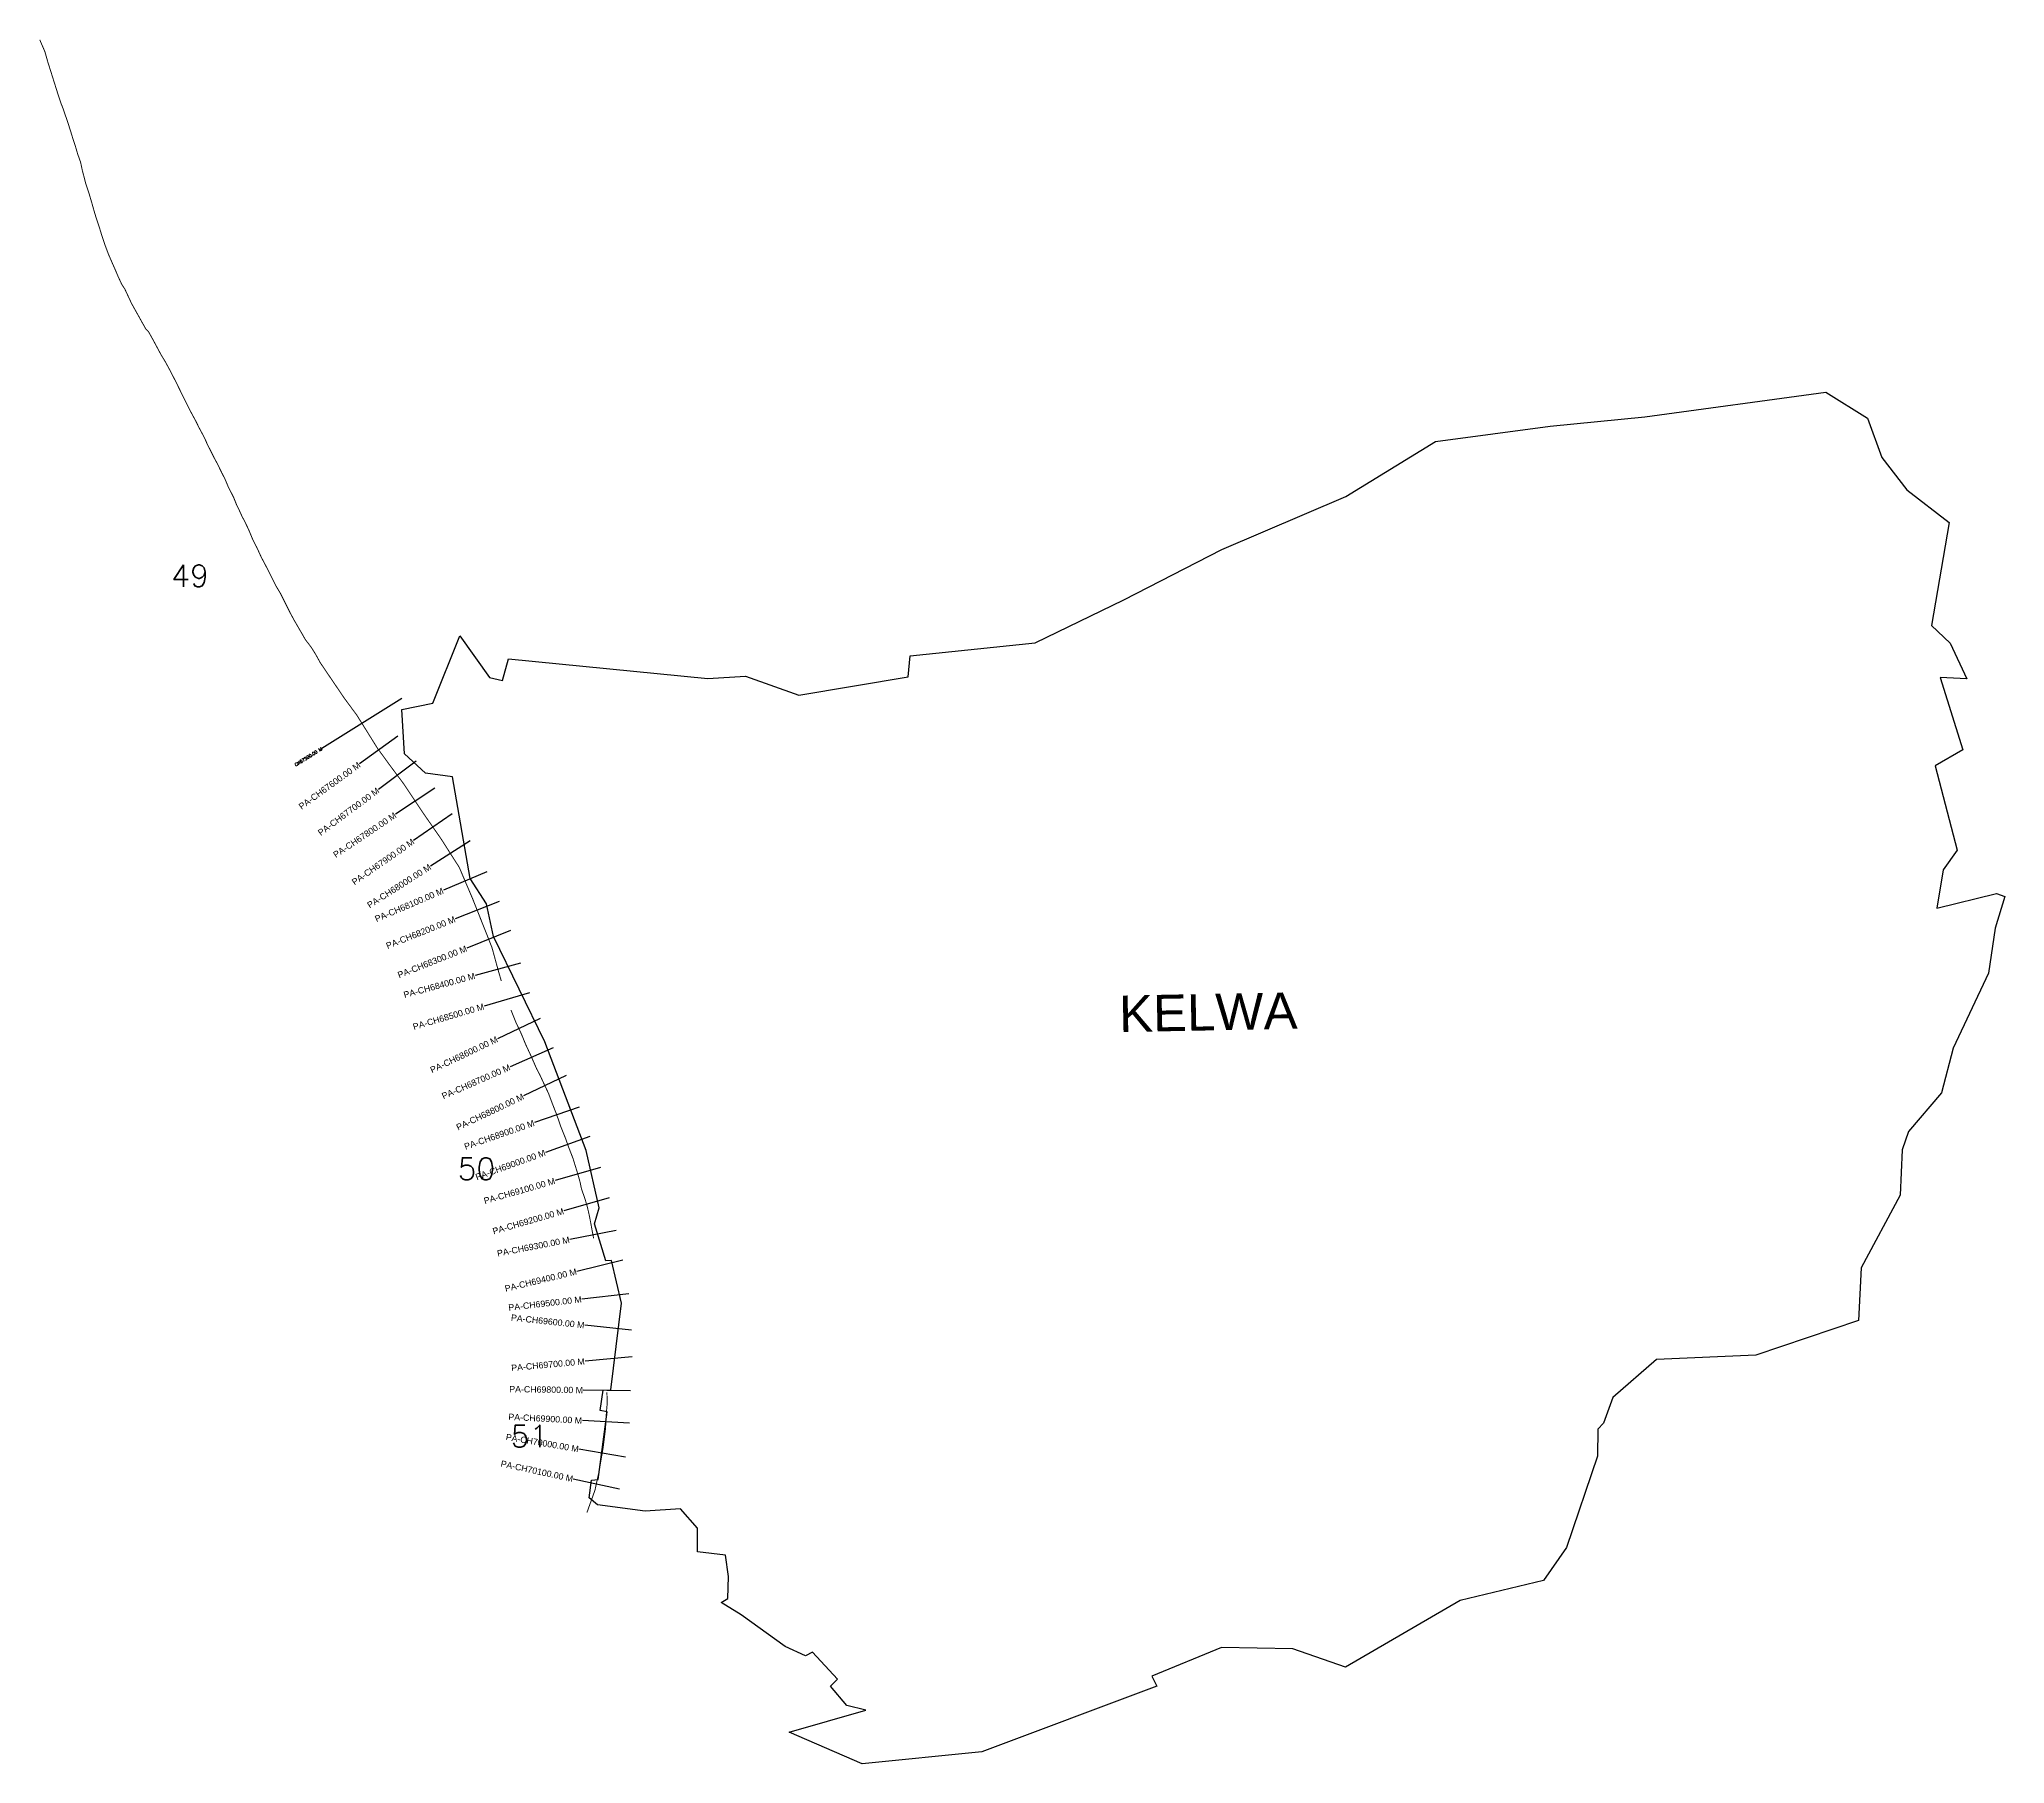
# Model space of a CAD drawing. Header units: metres. Extents: x 260201 to 266452, y 2168453 to 2173935.
import ezdxf
from ezdxf.enums import TextEntityAlignment as Align

# ---------------------------------------------------------------- set-up
doc = ezdxf.new("R2010")
doc.units = ezdxf.units.M
for name, color, linetype in [('CS', 134, 'Continuous'), ('CSMark', 6, 'Continuous'), ('NATURALLY PROTECTED', 3, 'Continuous'), ('village', 3, 'Continuous'), ('VILLAGE NAME', 250, 'Continuous')]:
    doc.layers.add(name, color=color, linetype=linetype)
doc.styles.add('DynamicDimensions', font='arial.ttf')
doc.styles.get("Standard").update_dxf_attribs({"font": 'simplex.shx'})

msp = doc.modelspace()

# ---------------------------------------------------------------- linework, layer by layer
at = {"color": 6, "flags": 128}
msp.add_lwpolyline([(265882.5, 2172813.4), (266015.5, 2172730.5)], dxfattribs=at)
at = {"layer": 'CS'}
for p, q in [((261354.1, 2171839.4), (261099.6, 2171680.6)), ((261340.9, 2171719.5), (261219.5, 2171631.4)), ((261399.5, 2171639.6), (261279.1, 2171550.1)), ((261458.5, 2171554.3), (261333.9, 2171470.9)), ((261514.2, 2171472.8), (261391, 2171387.2)), ((261571.1, 2171387.1), (261444.7, 2171306.4)), ((261623.8, 2171288.2), (261485.8, 2171229.4)), ((261662.8, 2171194.1), (261523.4, 2171138.8)), ((261699.7, 2171101.2), (261560.3, 2171045.8)), ((261731.6, 2170997.8), (261586.9, 2170958.3)), ((261759.3, 2170903.1), (261615.3, 2170860.9)), ((261793.5, 2170821.9), (261658, 2170757.6)), ((261835.1, 2170728.6), (261697.7, 2170668.3)), ((261876.4, 2170640.1), (261741, 2170575.6)), ((261917.2, 2170539.8), (261775.5, 2170490.8)), ((261951.7, 2170446.9), (261810.5, 2170396.2)), ((261985.5, 2170347.7), (261841.3, 2170306.3)), ((262013.3, 2170251.9), (261869.2, 2170210.2)), ((262035.3, 2170147.4), (261888, 2170119)), ((262056.1, 2170053.4), (261910.4, 2170018)), ((262075.6, 2169946.5), (261926.6, 2169929.4)), ((262084.4, 2169830.6), (261935.2, 2169846.5)), ((262085.7, 2169745.7), (261936.3, 2169732.1)), ((262080.8, 2169638), (261930.8, 2169640.3)), ((262077.5, 2169535.4), (261927.8, 2169543.3)), ((262064.9, 2169427.6), (261917, 2169452.6)), ((262045.5, 2169326), (261898.9, 2169357.8))]:
    msp.add_line(p, q, dxfattribs=at)
at = {"layer": 'NATURALLY PROTECTED', "const_width": 3, "flags": 128}
for points in [[(260202.1, 2173933.1), (260218.5, 2173895.1), (260227.5, 2173863.2), (260239.7, 2173824.6), (260251.3, 2173787.7), (260262.5, 2173752.2), (260270.8, 2173728.1), (260274, 2173720.4), (260279.9, 2173703.6), (260291.3, 2173670.5), (260300.9, 2173640.3), (260306.9, 2173620.7), (260315, 2173596.1), (260323.1, 2173568.7), (260331.9, 2173544.1), (260337.6, 2173517.3), (260343.7, 2173494.3), (260348.5, 2173475.2), (260359.7, 2173441.6), (260368.3, 2173412.5), (260373.8, 2173392.7), (260381.5, 2173366.8), (260391.5, 2173337.2), (260401, 2173306), (260410.7, 2173277.7), (260420.7, 2173251.1), (260431.8, 2173225.6), (260443.4, 2173199.3), (260450.9, 2173181.5), (260462.3, 2173156.8), (260473, 2173139.9), (260494.3, 2173094.4), (260519.2, 2173049.8), (260538.8, 2173014.8), (260548.1, 2173005.1), (260562, 2172980), (260571.4, 2172962.6), (260587, 2172933.4), (260601.3, 2172909.8), (260616.9, 2172881.1), (260626.1, 2172863.1), (260635.8, 2172844.4), (260653, 2172809.1), (260669, 2172777), (260682.3, 2172750.6), (260698.7, 2172720.3), (260708.4, 2172700.6), (260723.5, 2172672.4), (260731.1, 2172656.5), (260734.6, 2172647.6), (260743.8, 2172630.2), (260756, 2172605.7), (260767.2, 2172584.9), (260781, 2172556.6), (260791, 2172537.2), (260801.7, 2172511.7), (260818.5, 2172478.8), (260828, 2172455.1), (260835.6, 2172439.7), (260845.4, 2172418), (260853.2, 2172403.5), (260865.7, 2172377.6), (260878.8, 2172346.2), (260892.8, 2172318.3), (260906.9, 2172287.7), (260923.4, 2172256.5), (260938.6, 2172226.4), (260952.3, 2172198.7), (260967.1, 2172174), (260984.9, 2172138.7), (260999, 2172110.5), (261011.3, 2172087.7), (261030, 2172055.6), (261047.1, 2172026), (261066.1, 2172001.1), (261080, 2171978.6), (261094.5, 2171952.5), (261170.5, 2171840.3), (261210.8, 2171785.7), (261275.8, 2171681.5), (261315.1, 2171627.4), (261358.2, 2171569.5), (261422.3, 2171473.7), (261478.7, 2171392.5), (261536.3, 2171302.2), (261579.3, 2171201.3), (261640.2, 2171047.8), (261660.6, 2170973.4), (261670, 2170941.1)], [(261700.8, 2170848.5), (261716.2, 2170810), (261733.6, 2170773.2), (261747.3, 2170739.8), (261764.4, 2170703), (261782.1, 2170662.6), (261792.8, 2170642.2), (261805.4, 2170614.9), (261820.1, 2170584), (261832.6, 2170550.5), (261845.9, 2170516.8), (261859.6, 2170477.1), (261872.8, 2170444.6), (261885.1, 2170410.4), (261898, 2170377.1), (261911.8, 2170332.4), (261920.1, 2170303.7), (261925, 2170280.1), (261936.4, 2170247.8), (261943.8, 2170222.1), (261949.5, 2170197.5), (261953.7, 2170176), (261958.7, 2170148.6), (261962.8, 2170127.2), (261963.5, 2170122.8)], [(262005.8, 2169633.5), (262007.1, 2169600.7), (262004.2, 2169568.5), (262001.5, 2169517.9), (261993.9, 2169457.7), (261981.9, 2169386.8), (261967.8, 2169321.9), (261942.3, 2169250.9)]]:
    msp.add_lwpolyline(points, dxfattribs=at)
at = {"layer": 'village', "color": 6}
for points in [[(266451.5, 2171209.8, 0), (266421.4, 2171109.1, 0), (266400.5, 2170966.2, 0), (266287.3, 2170727, 0), (266250.3, 2170585.7, 0), (266145.5, 2170462.3, 0), (266125.3, 2170403.8, 0), (266118.7, 2170259.8, 0), (265995.3, 2170028.7, 0), (265986.3, 2169862.1, 0), (265660.2, 2169751.4, 0), (265344.2, 2169737.7, 0), (265205.6, 2169617, 0), (265176, 2169535.8, 0), (265158, 2169516.5, 0), (265156.3, 2169430.1, 0), (265057.6, 2169139.6, 0), (264984.7, 2169034.8, 0), (264719.2, 2168972, 0), (264355.2, 2168759.8, 0), (264187.4, 2168818.3, 0), (263960.8, 2168821.7, 0), (263739.2, 2168731.5, 0), (263754.5, 2168699, 0), (263198, 2168490, 0), (262817.5, 2168452.8, 0), (262586, 2168553.1, 0), (262829.9, 2168623.1, 0), (262769.4, 2168638.3, 0), (262716.8, 2168699.6, 0), (262738.8, 2168721.8, 0), (262660.2, 2168807.6, 0), (262637.8, 2168795.7, 0), (262572.4, 2168825.7, 0), (262432.7, 2168925.9, 0), (262368.8, 2168964.8, 0), (262390.9, 2168977.7, 0), (262393.1, 2169047.9, 0), (262382.6, 2169115.3, 0), (262294, 2169126.1, 0), (262294.2, 2169202, 0), (262239.6, 2169263.3, 0), (262127.4, 2169255.4, 0), (261975.5, 2169275.2, 0), (261949.3, 2169298.2, 0), (261956.4, 2169354.1, 0), (261978.4, 2169356.1, 0), (262006.2, 2169571.3, 0), (261984.6, 2169575.2, 0), (261993.7, 2169640.7, 0), (262018.5, 2169641.1, 0), (262052.8, 2169916.8, 0), (262020.8, 2170052.7, 0), (262003, 2170051.7, 0), (261965.9, 2170169.4, 0), (261981.6, 2170219.5, 0), (261940.2, 2170401.8, 0), (261808.2, 2170747.9, 0), (261645.7, 2171082.8, 0), (261622.6, 2171185.9, 0), (261571.5, 2171267.3, 0), (261514.6, 2171589.8, 0), (261429.2, 2171602, 0), (261361.9, 2171663.5, 0), (261353.9, 2171804.3, 0), (261452.2, 2171824.7, 0), (261538.2, 2172038.8, 0), (261632.5, 2171905.5, 0), (261674.2, 2171896.4, 0), (261692.5, 2171965.2, 0), (262327.3, 2171902.8, 0), (262446.7, 2171910.1, 0), (262616.1, 2171849.8, 0), (262964, 2171908.2, 0), (262970.6, 2171974.3, 0), (263367.9, 2172016.2, 0), (263650, 2172153.2, 0), (263961.3, 2172312.5, 0), (264356.3, 2172481.4, 0), (264640.9, 2172655.6, 0), (265006.2, 2172705.1, 0), (265307.4, 2172734.2, 0), (265882.5, 2172813.4, 0)], [(266015.5, 2172730.5, 0), (266060.7, 2172605.7, 0), (266140, 2172502, 0), (266275.4, 2172398.7, 0), (266218.6, 2172071.4, 0), (266277.9, 2172014.7, 0), (266330.8, 2171901.5, 0), (266246.7, 2171905.3, 0), (266318.8, 2171676.1, 0), (266230.6, 2171624.8, 0), (266300.8, 2171357, 0), (266255.7, 2171293.9, 0), (266236.1, 2171172.4, 0), (266425.5, 2171219.4, 0), (266451.5, 2171209.8, 0)]]:
    msp.add_polyline3d(points, dxfattribs=at)

# ---------------------------------------------------------------- texts
at = {"char_height": 70, "attachment_point": 1}
for s, insert in [('49', (260619.8, 2172264.3)), ('50', (261531.1, 2170379.1)), ('51', (261699.5, 2169529.3))]:
    msp.add_mtext_dynamic_manual_height_columns(s, width=95.172, gutter_width=1, heights=[0], dxfattribs=dict(at, insert=insert))
at = {"layer": 'CSMark'}
msp.add_text('CH67500.00 M', height=10, rotation=31.9506, dxfattribs=at).set_placement((261098.7, 2171680.1), align=Align.MIDDLE_RIGHT)
at = {"layer": 'CSMark', "style": 'DynamicDimensions'}
for s, rotation, p in [('PA-CH67600.00 M', 35.98987, (261218.7, 2171630.8)), ('PA-CH67700.00 M', 36.63358, (261278.3, 2171549.5)), ('PA-CH67800.00 M', 33.79759, (261333.1, 2171470.3)), ('PA-CH67900.00 M', 34.79169, (261390.2, 2171386.7)), ('PA-CH68000.00 M', 32.53619, (261443.8, 2171305.9)), ('PA-CH68100.00 M', 23.06658, (261484.9, 2171229)), ('PA-CH68200.00 M', 21.66625, (261522.5, 2171138.4)), ('PA-CH68300.00 M', 21.66625, (261559.4, 2171045.4)), ('PA-CH68300.00 M', 21.66625, (261559.4, 2171045.4)), ('PA-CH68400.00 M', 15.26606, (261586, 2170958)), ('PA-CH68400.00 M', 15.26606, (261586, 2170958)), ('PA-CH68500.00 M', 16.31313, (261614.4, 2170860.7)), ('PA-CH68500.00 M', 16.31313, (261614.4, 2170860.7)), ('PA-CH68600.00 M', 25.39333, (261657.1, 2170757.2)), ('PA-CH68700.00 M', 23.69193, (261696.8, 2170667.9)), ('PA-CH68800.00 M', 25.43599, (261740.1, 2170575.2)), ('PA-CH68900.00 M', 19.0897, (261774.6, 2170490.4)), ('PA-CH69000.00 M', 19.72783, (261809.6, 2170395.9)), ('PA-CH69100.00 M', 16.02932, (261840.3, 2170306)), ('PA-CH69200.00 M', 16.11801, (261868.2, 2170210)), ('PA-CH69300.00 M', 10.88036, (261887, 2170118.9)), ('PA-CH69400.00 M', 13.63913, (261909.4, 2170017.8)), ('PA-CH69500.00 M', 6.54411, (261925.6, 2169929.2)), ('PA-CH69600.00 M', 353.91543, (261934.2, 2169846.6)), ('PA-CH69700.00 M', 5.19626, (261935.3, 2169732)), ('PA-CH69800.00 M', 359.12186, (261929.8, 2169640.3)), ('PA-CH69900.00 M', 356.95547, (261926.8, 2169543.4)), ('PA-CH70000.00 M', 350.38803, (261916, 2169452.8)), ('PA-CH70100.00 M', 347.77664, (261897.9, 2169358))]:
    msp.add_text(s, height=20, rotation=rotation, dxfattribs=at).set_placement(p, align=Align.MIDDLE_RIGHT)
at = {"layer": 'VILLAGE NAME', "insert": (263633.5, 2170894.4), "char_height": 116.06, "attachment_point": 1, "rotation": 1.10283}
msp.add_mtext_dynamic_manual_height_columns('{\\fArial|b0|i0|c0|p34;KELWA}', width=775.802, gutter_width=580.3, heights=[0], dxfattribs=at)

doc.saveas('drawing.dxf')
